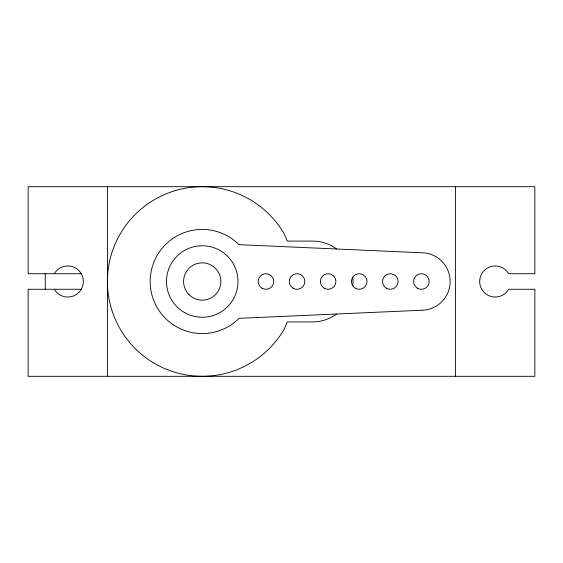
<?xml version="1.0" encoding="UTF-8"?>
<svg xmlns="http://www.w3.org/2000/svg" width="563" height="563" viewBox="0 0 563 563"><rect width="100%" height="100%" fill="white"/><g stroke="black" fill="none" stroke-linecap="round" stroke-linejoin="round"><path stroke-width="0.84" d="M81.149 273.731L28.15 273.731L28.15 186.691L534.85 186.691L534.85 273.731L508.678 273.731A15.546 15.546 0 0 0 485.222 269.593A15.546 15.546 0 0 0 485.222 293.407A15.546 15.546 0 0 0 508.678 289.269L534.85 289.269L534.85 376.309L28.15 376.309L28.15 289.269L81.149 289.269M455.58 186.691L455.58 376.309M107.42 186.691L107.42 376.309M45.244 273.463L45.244 289.537M54.322 273.731A15.546 15.546 0 0 1 77.778 269.593A15.546 15.546 0 0 1 77.778 293.407A15.546 15.546 0 0 1 54.322 289.269M352.755 277.109A40.409 40.409 0 0 1 352.755 285.891M336.477 314.091A40.409 40.409 0 0 1 312.585 321.909L287.236 321.909L284.343 328.905A94.809 94.809 0 0 1 141.285 354.127A94.809 94.809 0 0 1 141.285 208.873A94.809 94.809 0 0 1 284.343 234.095L287.236 241.091L312.585 241.091A40.409 40.409 0 0 1 336.477 248.909M421.384 310.255L239.05 318.32A52.07 52.07 0 0 1 165.409 318.32A52.07 52.07 0 0 1 165.409 244.68A52.07 52.07 0 0 1 239.05 244.68L421.384 252.745A28.755 28.755 0 0 1 450.14 281.5A28.755 28.755 0 0 1 421.384 310.255M417.5 288.228A7.769 7.769 0 0 0 429.161 281.5A7.769 7.769 0 0 0 417.5 274.772A7.769 7.769 0 0 0 417.5 288.228M262.069 288.228A7.769 7.769 0 0 0 273.731 281.5A7.769 7.769 0 0 0 262.069 274.772A7.769 7.769 0 0 0 262.069 288.228M293.154 288.228A7.769 7.769 0 0 0 304.815 281.5A7.769 7.769 0 0 0 293.154 274.772A7.769 7.769 0 0 0 293.154 288.228M184.354 312.458A35.75 35.75 0 0 0 237.98 281.5A35.75 35.75 0 0 0 184.354 250.542A35.75 35.75 0 0 0 184.354 312.458M189.041 294.688A18.649 18.649 0 0 0 220.246 286.328A18.649 18.649 0 0 0 197.402 263.484A18.649 18.649 0 0 0 189.041 294.688M386.415 288.228A7.769 7.769 0 0 0 398.069 281.5A7.769 7.769 0 0 0 386.415 274.772A7.769 7.769 0 0 0 386.415 288.228M355.33 288.228A7.769 7.769 0 0 0 366.985 281.5A7.769 7.769 0 0 0 355.33 274.772A7.769 7.769 0 0 0 355.33 288.228M324.246 288.228A7.769 7.769 0 0 0 335.9 281.5A7.769 7.769 0 0 0 324.246 274.772A7.769 7.769 0 0 0 324.246 288.228"/></g></svg>
